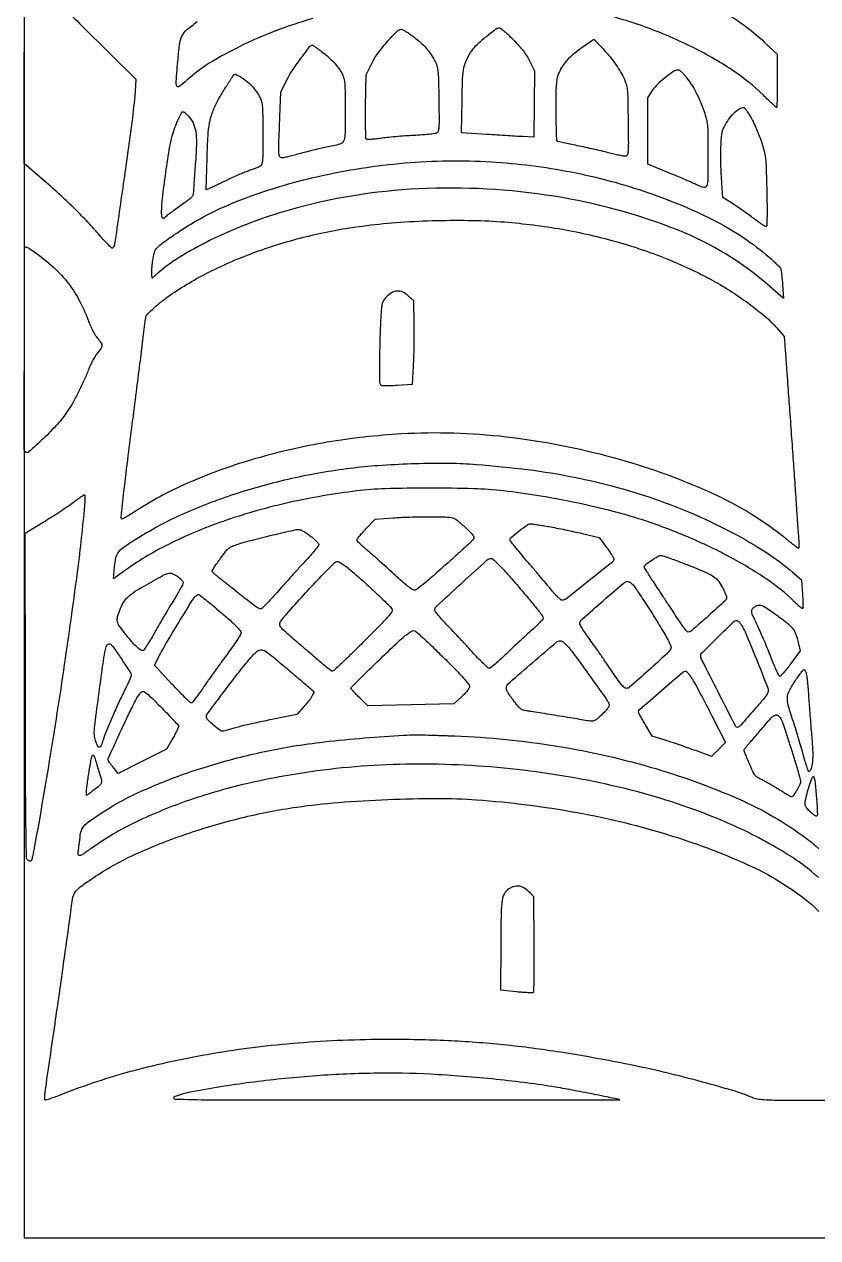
# Model space of a CAD drawing. Header units: millimetres. Extents: x 7 to 202, y 10 to 284.
# Drawn here: x 17.5 to 40.47, y 214 to 249.13 of the extents above; entities that cross this region are included whole.
import ezdxf

# ---------------------------------------------------------------- set-up
doc = ezdxf.new("R2010")
doc.units = ezdxf.units.MM
doc.layers.add('CUT', color=1, linetype='Continuous')
doc.layers.add('ENGRAVE', color=7, linetype='Continuous')

msp = doc.modelspace()

# ---------------------------------------------------------------- linework, layer by layer
at = {"layer": 'CUT'}
msp.add_lwpolyline([(17.5, 214), (57.5, 214), (57.5, 284), (17.5, 284)], close=True, dxfattribs=at)
at = {"layer": 'ENGRAVE', "extrusion": (0, 0, -1)}
for points in [[(-19.176, 249.074), (-20.732, 247.537), (-20.705, 247.175, 0.014308), (-20.613, 246.296, 0.002418), (-20.382, 244.624, 0.000386), (-20.114, 242.763, 0.161791), (-20.057, 242.649, 0.39932), (-20.032, 242.648, 0.008559), (-19.934, 242.74, 0.014827), (-19.818, 242.859, 0.008846), (-19.686, 243.007, -0.010753), (-19.341, 243.394, -0.010324), (-18.975, 243.77, -0.009401), (-18.562, 244.163, -0.00628), (-18.075, 244.597), (-17.5, 245.098), (-17.5, 247.854, 0.00063), (-17.502, 249.391, 0.004769), (-17.511, 250.116, 0.00294), (-17.523, 250.576, 0.404477), (-17.56, 250.611, 0.191907), (-17.6, 250.595, 0.000482), (-18.059, 250.159, 0.0029), (-18.575, 249.663, 0.00179)], [(-28.764, 248.768, 0.019959), (-28.97, 248.6, 0.031258), (-29.131, 248.438, 0.032938), (-29.265, 248.263, 0.025763), (-29.388, 248.059, 0.050193), (-29.445, 247.918, 0.046412), (-29.475, 247.765, 0.019642), (-29.49, 247.521, 0.002002), (-29.501, 246.942, 0.001651), (-29.507, 246.376, 0.018138), (-29.501, 246.149, 0.047433), (-29.481, 246.029, 0.213551), (-29.438, 245.975, 0.08821), (-29.384, 245.959, 0.005174), (-29.212, 245.939, 0.007696), (-29.006, 245.921, 0.005584), (-28.776, 245.907, -0.005353), (-28.524, 245.892, -0.004212), (-28.252, 245.871, -0.004259), (-27.999, 245.846, -0.010483), (-27.814, 245.823, 0.008989), (-27.667, 245.804, 0.01329), (-27.538, 245.793, 0.008448), (-27.43, 245.789, 0.193168), (-27.402, 245.8, 0.203213), (-27.388, 245.83, 0.001741), (-27.382, 246.091, 0.005725), (-27.378, 246.395, 0.003616), (-27.381, 246.749), (-27.395, 247.666), (-27.557, 247.992, 0.045159), (-27.729, 248.273, 0.019854), (-28.003, 248.613, 0.012965), (-28.29, 248.924, 0.204329), (-28.421, 248.979, 0.126637), (-28.458, 248.969, 0.010302), (-28.547, 248.917, 0.013331), (-28.652, 248.848, 0.009852)], [(-31.66, 248.676, 0.012507), (-31.82, 248.504, 0.018842), (-31.95, 248.347, 0.021374), (-32.054, 248.197, 0.027711), (-32.135, 248.052), (-32.271, 247.773), (-32.26, 246.818), (-32.249, 245.862), (-31.935, 245.874, 0.004447), (-31.767, 245.881, 0.001168), (-31.498, 245.897, 0.001186), (-31.192, 245.916, 0.001216), (-30.889, 245.936), (-30.157, 245.987), (-30.172, 246.908, 0.005673), (-30.19, 247.558, 0.039285), (-30.227, 247.874, 0.06689), (-30.307, 248.106, 0.034869), (-30.462, 248.369, 0.055198), (-30.606, 248.536, 0.014777), (-30.869, 248.766, 0.009617), (-31.146, 248.984, 0.163947), (-31.254, 249.021, 0.168964), (-31.294, 249.007, 0.008869), (-31.401, 248.92, 0.013179), (-31.525, 248.808, 0.009137)], [(-34.2, 248.471, 0.012333), (-34.42, 248.224, 0.018631), (-34.598, 247.998, 0.021122), (-34.74, 247.784, 0.027066), (-34.852, 247.576, 0.033918), (-34.921, 247.397, 0.049193), (-34.955, 247.231, 0.020853), (-34.97, 246.981, 0.001743), (-34.981, 246.332, 0.001684), (-34.987, 245.754, 0.015003), (-34.982, 245.499, 0.030169), (-34.966, 245.359, 0.263526), (-34.927, 245.312, 0.125137), (-34.882, 245.307, 0.009671), (-34.76, 245.326, 0.012757), (-34.614, 245.355, 0.009383), (-34.454, 245.394, -0.005657), (-34.26, 245.443, -0.002647), (-34.008, 245.502, -0.002623), (-33.743, 245.561, -0.003675), (-33.506, 245.611, 0.002264), (-33.296, 245.655, 0.003426), (-33.113, 245.695, 0.001331), (-32.957, 245.731, 0.081457), (-32.931, 245.742, 0.248942), (-32.917, 245.765, 0.00148), (-32.907, 246.017, 0.005615), (-32.9, 246.308, 0.003488), (-32.898, 246.649, 0.002432), (-32.901, 247.169, 0.017139), (-32.913, 247.422, 0.035647), (-32.937, 247.584, 0.051055), (-32.984, 247.721, 0.040457), (-33.097, 247.925, 0.038148), (-33.243, 248.112, 0.034191), (-33.431, 248.292, 0.022274), (-33.671, 248.474), (-33.991, 248.695)], [(-26.104, 248.338, 0.020674), (-26.303, 248.178, 0.027748), (-26.468, 248.017, 0.030433), (-26.602, 247.852, 0.037084), (-26.705, 247.683, 0.06024), (-26.751, 247.556, 0.038154), (-26.775, 247.401, 0.017389), (-26.786, 247.151, 0.002245), (-26.789, 246.616, 0.003476), (-26.784, 245.906, 0.116353), (-26.743, 245.743, 0.212505), (-26.632, 245.654, 0.01585), (-26.246, 245.566, -0.007507), (-26.079, 245.531, -0.003713), (-25.869, 245.482, -0.003684), (-25.652, 245.427, -0.00538), (-25.461, 245.376, 0.00464), (-25.29, 245.33, 0.006024), (-25.132, 245.291, 0.004605), (-25, 245.261, 0.053217), (-24.947, 245.255, 0.3161), (-24.892, 245.294, 0.076774), (-24.869, 245.411, 0.019394), (-24.869, 245.666, 0.001118), (-24.9, 246.448), (-24.93, 247.159), (-25.103, 247.515, 0.03461), (-25.249, 247.771, 0.011517), (-25.498, 248.124, 0.004764), (-25.766, 248.481, 0.233034), (-25.844, 248.519, 0.151697), (-25.854, 248.516, 0.001249), (-25.927, 248.466, 0.004315), (-26.009, 248.407, 0.002747)], [(-23.821, 247.564, 0.033783), (-23.972, 247.453, 0.034046), (-24.107, 247.322, 0.033746), (-24.224, 247.174, 0.031943), (-24.322, 247.009, 0.062466), (-24.367, 246.885, 0.036381), (-24.391, 246.728, 0.016899), (-24.401, 246.476, 0.002288), (-24.404, 245.946, 0.001393), (-24.402, 245.351, 0.023533), (-24.392, 245.154, 0.08628), (-24.365, 245.058, 0.185409), (-24.31, 245.005, 0.004778), (-24.256, 244.983, 0.000902), (-24.157, 244.945, 0.000964), (-24.042, 244.9, 0.000884), (-23.923, 244.855, -0.008815), (-23.786, 244.8, -0.0045), (-23.617, 244.727, -0.00447), (-23.444, 244.649, -0.006691), (-23.295, 244.577, 0.002319), (-23.159, 244.51, 0.002643), (-23.029, 244.448, 0.002394), (-22.918, 244.396, 0.014861), (-22.86, 244.371), (-22.76, 244.332), (-22.79, 245.258, 0.00604), (-22.819, 245.905, 0.029441), (-22.862, 246.269, 0.044819), (-22.938, 246.55, 0.028412), (-23.073, 246.861, 0.017924), (-23.202, 247.095, 0.009385), (-23.378, 247.377, 0.002937), (-23.563, 247.659, 0.250667), (-23.607, 247.682, 0.121413), (-23.625, 247.678, 0.005424), (-23.681, 247.647, 0.008856), (-23.748, 247.609, 0.006193)], [(-36.666, 247.59, 0.025284), (-36.811, 247.386, 0.021779), (-36.942, 247.159, 0.019823), (-37.064, 246.9, 0.01416), (-37.181, 246.602, 0.024578), (-37.245, 246.393, 0.03966), (-37.276, 246.209, 0.019808), (-37.288, 245.951, 0.002173), (-37.291, 245.356, 0.002916), (-37.287, 244.641, 0.078227), (-37.255, 244.454, 0.372014), (-37.171, 244.404, 0.07487), (-36.992, 244.465, -0.014162), (-36.885, 244.516, -0.002427), (-36.679, 244.607, -0.002643), (-36.436, 244.711, -0.002357), (-36.182, 244.817), (-35.554, 245.075), (-35.554, 246.037), (-35.554, 246.999), (-35.71, 247.234, 0.051149), (-35.859, 247.414, 0.026713), (-36.076, 247.608, 0.023113), (-36.298, 247.768, 0.146229), (-36.43, 247.808, 0.167099), (-36.464, 247.796, 0.020585), (-36.526, 247.744, 0.022503), (-36.595, 247.673, 0.016827)], [(-22.244, 246.474, 0.080552), (-22.384, 246.27, 0.071063), (-22.461, 246.024, 0.046092), (-22.483, 245.681, 0.013384), (-22.456, 245.151, -0.001314), (-22.434, 244.867, -0.001632), (-22.415, 244.603, -0.001328), (-22.401, 244.381, -0.012346), (-22.397, 244.286, 0.073059), (-22.382, 244.188, 0.111012), (-22.339, 244.114, 0.048842), (-22.244, 244.03, 0.005045), (-22, 243.856, -0.003721), (-21.847, 243.747, -0.005424), (-21.713, 243.649, -0.002819), (-21.602, 243.564, -0.090374), (-21.579, 243.539, 0.130469), (-21.54, 243.502, 0.362549), (-21.506, 243.509, 0.137492), (-21.482, 243.566, 0.032834), (-21.475, 243.669, 0.029708), (-21.499, 244.08, 0.005457), (-21.598, 244.834, 0.005071), (-21.712, 245.586, 0.036083), (-21.797, 245.944, 0.01187), (-21.883, 246.197, 0.019447), (-21.97, 246.406, 0.014851), (-22.049, 246.566, 0.277019), (-22.096, 246.594, 0.156341), (-22.114, 246.588, 0.015179), (-22.153, 246.559, 0.018097), (-22.197, 246.52, 0.013345)], [(-38.541, 246.416, 0.016266), (-38.614, 246.271, 0.008351), (-38.698, 246.086, 0.00829), (-38.777, 245.892, 0.012373), (-38.84, 245.72, 0.017183), (-38.918, 245.456, 0.036142), (-38.957, 245.246, 0.019501), (-38.977, 244.965, 0.002112), (-38.995, 244.315, 0.00313), (-39.002, 243.899, 0.006409), (-39.002, 243.573, 0.002184), (-38.997, 243.306, 0.253729), (-38.98, 243.277, 0.266835), (-38.953, 243.276, 0.012883), (-38.873, 243.322, 0.018133), (-38.777, 243.384, 0.011776), (-38.671, 243.463, -0.00744), (-38.544, 243.559, -0.003814), (-38.381, 243.676, -0.003789), (-38.212, 243.794, -0.005695), (-38.062, 243.894), (-37.722, 244.115), (-37.695, 244.503, 0.00999), (-37.665, 245.081, 0.017114), (-37.667, 245.564, 0.018579), (-37.695, 245.941, 0.090217), (-37.757, 246.145, 0.034346), (-37.891, 246.369, 0.043424), (-38.046, 246.554, 0.049645), (-38.199, 246.68, 0.148507), (-38.328, 246.72, 0.233905), (-38.353, 246.708, 0.01055), (-38.409, 246.63, 0.015813), (-38.473, 246.532, 0.010468)], [(-31.015, 245.143, 0.033581), (-33.332, 244.85, 0.034258), (-35.573, 244.25, 0.036488), (-37.547, 243.409, 0.059352), (-39.055, 242.389, 0.00682), (-39.18, 242.279, 0.009332), (-39.289, 242.175, 0.00657), (-39.376, 242.087, 0.100483), (-39.4, 242.05, 0.059587), (-39.41, 242.008, 0.004217), (-39.425, 241.888, 0.005906), (-39.439, 241.745, 0.004418), (-39.452, 241.586), (-39.48, 241.183), (-39.086, 241.531, -0.087589), (-36.409, 243.172, -0.054309), (-32.842, 244.146, -0.051582), (-28.919, 244.362, -0.05706), (-25.172, 243.749, -0.021056), (-24.063, 243.383, -0.02188), (-23.002, 242.93, -0.023335), (-22.076, 242.43, -0.042117), (-21.376, 241.926), (-21.203, 241.776), (-21.19, 241.881, 0.040408), (-21.187, 241.941, 0.008218), (-21.193, 242.045, 0.008613), (-21.204, 242.167, 0.00798), (-21.219, 242.292, 0.03821), (-21.268, 242.517, 0.108064), (-21.346, 242.658, 0.058715), (-21.5, 242.796, 0.005773), (-21.913, 243.081, 0.056009), (-23.737, 244.031, 0.03639), (-26.012, 244.723, 0.03462), (-28.512, 245.11, 0.035761)], [(-31.299, 243.41, 0.024063), (-32.967, 243.209, 0.025592), (-34.574, 242.851, 0.026558), (-36.076, 242.347, 0.031408), (-37.431, 241.71, 0.017686), (-37.995, 241.374, 0.017615), (-38.534, 240.999, 0.018618), (-38.997, 240.624, 0.03811), (-39.325, 240.29), (-39.497, 240.087), (-39.566, 239.188, 0.000894), (-39.6, 238.722, 0.000279), (-39.651, 238.024, 0.000279), (-39.706, 237.244, 0.000308), (-39.759, 236.49, -0.00006), (-39.809, 235.774, -0.000075), (-39.855, 235.111, -0.00006), (-39.894, 234.556, -0.000604), (-39.911, 234.324, 0.006433), (-39.919, 234.184, 0.010776), (-39.922, 234.066, 0.004604), (-39.922, 233.967, 0.409911), (-39.912, 233.958, 0.160515), (-39.895, 233.964, 0.001819), (-39.796, 234.037, 0.005373), (-39.683, 234.125, 0.003451), (-39.553, 234.228, -0.064032), (-37.385, 235.561, -0.039316), (-34.558, 236.576, -0.037796), (-31.448, 237.177, -0.042983), (-28.415, 237.266, -0.027419), (-26.269, 237.025, -0.028784), (-24.197, 236.553, -0.030428), (-22.318, 235.884, -0.043114), (-20.752, 235.05, 0.006403), (-20.593, 234.95, 0.010414), (-20.455, 234.869, 0.004366), (-20.338, 234.805, 0.330319), (-20.318, 234.808, 0.228488), (-20.3, 234.858, 0.000612), (-20.385, 235.598, 0.002336), (-20.511, 236.642, 0.000479), (-20.744, 238.483, -0.000214), (-20.848, 239.298, -0.000347), (-20.935, 239.991, -0.000038), (-21.013, 240.61, -0.03112), (-21.015, 240.641, 0.202113), (-21.048, 240.72, 0.010084), (-21.26, 240.919, 0.016382), (-21.51, 241.129, 0.017496), (-21.767, 241.318, 0.035656), (-22.94, 241.998, 0.028091), (-24.293, 242.568, 0.026964), (-25.764, 243.005, 0.026059), (-27.291, 243.286, 0.013892), (-28.257, 243.386, 0.010979), (-29.307, 243.441, 0.011033), (-30.351, 243.45, 0.014642)], [(-17.689, 242.609, 0.027064), (-18.286, 242.145, 0.04391), (-18.732, 241.683, 0.046693), (-19.072, 241.173, 0.036043), (-19.346, 240.562, -0.017344), (-19.405, 240.416, -0.01442), (-19.478, 240.265, -0.014665), (-19.552, 240.13, -0.037728), (-19.616, 240.039, 0.016806), (-19.725, 239.897, 0.157828), (-19.748, 239.825, 0.152182), (-19.725, 239.751, 0.015302), (-19.613, 239.602, -0.030114), (-19.549, 239.511, -0.014171), (-19.477, 239.386, -0.013985), (-19.409, 239.251, -0.019126), (-19.356, 239.126, 0.014971), (-19.227, 238.815, 0.011395), (-19.068, 238.482, 0.01158), (-18.9, 238.167, 0.019459), (-18.742, 237.912, 0.036222), (-18.46, 237.552, 0.017622), (-18.053, 237.134, 0.008533), (-17.633, 236.746, 0.397821), (-17.526, 236.749, 0.199078), (-17.498, 236.817, 0.000067), (-17.501, 239.718, 0.000056), (-17.504, 242.625, 0.259632), (-17.532, 242.676, 0.212901), (-17.551, 242.678, 0.029572), (-17.591, 242.664, 0.029589), (-17.639, 242.641, 0.021074)], [(-27.977, 241.227, -0.040434), (-27.901, 241.129, -0.081477), (-27.861, 241.041, -0.044248), (-27.84, 240.913, -0.005359), (-27.82, 240.628, -0.006847), (-27.794, 240.004, -0.00647), (-27.783, 239.366, -0.001812), (-27.783, 238.764, -0.198276), (-27.814, 238.69, -0.177558), (-27.851, 238.673, -0.0138), (-27.961, 238.668, -0.015598), (-28.107, 238.668, -0.007455), (-28.295, 238.678), (-28.734, 238.707), (-28.767, 239.23, -0.007568), (-28.778, 239.479, -0.003578), (-28.786, 239.8, -0.003545), (-28.79, 240.137, -0.005002), (-28.788, 240.436), (-28.776, 241.12), (-28.615, 241.268, -0.079629), (-28.454, 241.373, -0.122352), (-28.292, 241.403, -0.119099), (-28.131, 241.353, -0.072995)], [(-30.387, 236.399, 0.012455), (-31.903, 236.257, 0.017247), (-33.252, 236.049, 0.018365), (-34.514, 235.762, 0.017817), (-35.764, 235.38, 0.01922), (-36.916, 234.932, 0.020008), (-38.016, 234.403, 0.021276), (-38.985, 233.833, 0.035372), (-39.743, 233.263), (-39.999, 233.041), (-40.028, 232.638, 0.005295), (-40.038, 232.482, 0.008198), (-40.043, 232.347, 0.003469), (-40.044, 232.232, 0.200322), (-40.037, 232.213, 0.374198), (-40.02, 232.212, 0.008773), (-39.956, 232.262, 0.015068), (-39.88, 232.328, 0.009104), (-39.793, 232.411, -0.047232), (-38.994, 233.062, -0.025135), (-37.898, 233.719, -0.023491), (-36.626, 234.321, -0.022393), (-35.282, 234.813, -0.014937), (-34.409, 235.06, -0.010749), (-33.42, 235.286, -0.010442), (-32.385, 235.477, -0.011299), (-31.37, 235.618, -0.022109), (-30.513, 235.68, -0.006938), (-29.226, 235.698, -0.006839), (-27.945, 235.68, -0.024046), (-27.123, 235.618, -0.023694), (-25.166, 235.28, -0.027947), (-23.356, 234.771, -0.030233), (-21.757, 234.113, -0.042678), (-20.433, 233.326), (-20.083, 233.075), (-20.111, 233.423, 0.039199), (-20.154, 233.69, 0.112502), (-20.238, 233.858, 0.072428), (-20.407, 234.012, 0.010067), (-20.806, 234.27, 0.034311), (-22.095, 234.953, 0.025367), (-23.603, 235.533, 0.024225), (-25.243, 235.983, 0.023561), (-26.935, 236.278, 0.013986), (-27.747, 236.358, 0.00862), (-28.706, 236.408, 0.008644), (-29.645, 236.425, 0.017244)], [(-19.24, 235.182, 0.010607), (-19.04, 233.339, 0.003985), (-18.683, 230.767, 0.003942), (-18.25, 227.969, 0.004753), (-17.798, 225.347, 0.004278), (-17.738, 225.033, 0.05889), (-17.702, 224.923, 0.316684), (-17.659, 224.899, 0.175924), (-17.603, 224.925, 0.193192), (-17.563, 225.017, 0.00172), (-17.549, 225.786, 0.00293), (-17.538, 227.005, 0.000353), (-17.53, 229.691), (-17.521, 234.394), (-18.044, 234.711, -0.005288), (-18.268, 234.85, -0.004133), (-18.508, 235.005, -0.00418), (-18.729, 235.153, -0.010178), (-18.889, 235.267, 0.004015), (-19.015, 235.359, 0.006141), (-19.125, 235.436, 0.002475), (-19.22, 235.5, 0.148272), (-19.24, 235.506, 0.404851), (-19.251, 235.496, 0.007606), (-19.252, 235.411, 0.013937), (-19.249, 235.306, 0.008304)], [(-29.87, 234.849, 0.139761), (-29.999, 234.794, 0.016076), (-30.24, 234.585, 0.013953), (-30.47, 234.361, 0.194951), (-30.513, 234.256, 0.166325), (-30.504, 234.231, 0.014298), (-30.461, 234.179, 0.01764), (-30.404, 234.118, 0.012753), (-30.336, 234.054, -0.000392), (-30.254, 233.98, -0.000199), (-30.15, 233.886, -0.000197), (-30.043, 233.789, -0.000295), (-29.949, 233.704, 0.002495), (-29.438, 233.244, 0.009127), (-29.107, 232.961, 0.008155), (-28.873, 232.774, 0.166001), (-28.789, 232.745, 0.156623), (-28.733, 232.763, 0.010508), (-28.598, 232.864, 0.013414), (-28.432, 233.001, 0.007542), (-28.237, 233.176, -0.002379), (-28.036, 233.36, -0.00187), (-27.816, 233.558, -0.00189), (-27.611, 233.741, -0.004655), (-27.458, 233.873, 0.006569), (-27.337, 233.979, 0.009473), (-27.233, 234.076, 0.005733), (-27.149, 234.159, 0.134257), (-27.132, 234.188, 0.220455), (-27.138, 234.219, 0.010008), (-27.203, 234.305, 0.015148), (-27.287, 234.407, 0.010111), (-27.39, 234.519), (-27.66, 234.801), (-28.176, 234.839, 0.01065), (-28.601, 234.86, 0.005989), (-29.117, 234.87, 0.005256), (-29.603, 234.867, 0.027522)], [(-32.698, 234.583, 0.004979), (-32.906, 234.544, 0.002663), (-33.162, 234.493, 0.002651), (-33.423, 234.438, 0.004139), (-33.647, 234.387), (-34.147, 234.27), (-34.359, 233.979, 0.006821), (-34.44, 233.864, 0.009808), (-34.509, 233.76, 0.006047), (-34.563, 233.672, 0.135635), (-34.571, 233.643, 0.22725), (-34.534, 233.565, 0.001185), (-33.855, 233.022, 0.001462), (-33.18, 232.488, 0.170125), (-33.075, 232.452, 0.170558), (-33.035, 232.467, 0.016794), (-32.956, 232.536, 0.019691), (-32.866, 232.627, 0.014362), (-32.772, 232.735, -0.003399), (-32.651, 232.881, -0.001019), (-32.465, 233.102, -0.001022), (-32.256, 233.349, -0.001108), (-32.051, 233.589, 0.003254), (-31.862, 233.811, 0.005107), (-31.703, 234.005, 0.001589), (-31.568, 234.174, 0.169196), (-31.559, 234.201, 0.22418), (-31.593, 234.274, 0.008901), (-31.829, 234.461, 0.010365), (-32.07, 234.638, 0.167265), (-32.165, 234.665, 0.023559), (-32.219, 234.66, 0.002003), (-32.356, 234.639, 0.00265), (-32.52, 234.613, 0.002049)], [(-25.785, 234.311, 0.010849), (-25.874, 234.237, 0.014629), (-25.95, 234.165, 0.01163), (-26.011, 234.103, 0.133446), (-26.026, 234.073, 0.221328), (-26.019, 234.038, 0.005497), (-25.914, 233.906, 0.010836), (-25.785, 233.752, 0.007045), (-25.629, 233.58, -0.002513), (-25.442, 233.378, -0.00143), (-25.219, 233.132, -0.001428), (-24.995, 232.882, -0.002361), (-24.808, 232.671, 0.006293), (-24.646, 232.491, 0.009594), (-24.501, 232.339, 0.004715), (-24.375, 232.215, 0.194679), (-24.341, 232.201, 0.146429), (-24.277, 232.22, 0.0099), (-24.118, 232.329, 0.012213), (-23.918, 232.48, 0.006095), (-23.672, 232.68, -0.004006), (-23.573, 232.761, -0.002023), (-23.447, 232.861, -0.002008), (-23.316, 232.964, -0.002987), (-23.201, 233.053, 0.010102), (-23.101, 233.132, 0.014836), (-23.016, 233.206, 0.010096), (-22.95, 233.271, 0.197601), (-22.939, 233.296, 0.139392), (-22.948, 233.326, 0.005018), (-23.01, 233.424, 0.008883), (-23.088, 233.54, 0.006073), (-23.18, 233.668, 0.009063), (-23.333, 233.87, 0.056228), (-23.425, 233.962, 0.073204), (-23.524, 234.02, 0.021204), (-23.692, 234.08, 0.011777), (-24.104, 234.196, 0.004237), (-24.694, 234.342, 0.001932), (-25.298, 234.484, 0.063485), (-25.447, 234.499, 0.096022), (-25.504, 234.487, 0.024533), (-25.589, 234.444, 0.023415), (-25.686, 234.384, 0.019)], [(-31.595, 233.09, 0.002668), (-32.018, 232.601, 0.008027), (-32.298, 232.261, 0.005698), (-32.495, 232.01, 0.164468), (-32.521, 231.933, 0.183669), (-32.509, 231.901, 0.007772), (-32.426, 231.811, 0.012488), (-32.321, 231.706, 0.008471), (-32.197, 231.591, -0.003374), (-32.043, 231.451, -0.001538), (-31.843, 231.266, -0.001523), (-31.634, 231.071, -0.002094), (-31.447, 230.893, 0.006674), (-31.279, 230.737, 0.009947), (-31.128, 230.605, 0.005432), (-30.998, 230.499, 0.170422), (-30.959, 230.485, 0.18614), (-30.922, 230.5, 0.006081), (-30.802, 230.611, 0.010899), (-30.662, 230.75, 0.007277), (-30.509, 230.914, -0.002194), (-30.333, 231.106, -0.001376), (-30.125, 231.329, -0.001381), (-29.92, 231.548, -0.002523), (-29.751, 231.724, 0.007914), (-29.61, 231.875, 0.011565), (-29.491, 232.013, 0.007152), (-29.397, 232.131, 0.166773), (-29.383, 232.171, 0.20915), (-29.428, 232.273, 0.001387), (-30.165, 232.951, 0.001512), (-30.902, 233.621, 0.185714), (-31.018, 233.665, 0.191155), (-31.067, 233.646, 0.007016), (-31.212, 233.505, 0.01125), (-31.388, 233.322, 0.006156)], [(-36.579, 233.525, 0.00413), (-37.176, 233.286, 0.038533), (-37.424, 233.161, 0.081624), (-37.571, 233.036, 0.052136), (-37.698, 232.849, 0.010061), (-37.749, 232.748, 0.012464), (-37.793, 232.652, 0.010841), (-37.826, 232.57, 0.08573), (-37.834, 232.53, 0.215637), (-37.797, 232.445, 0.002271), (-37.307, 232.003, 0.002567), (-36.817, 231.57, 0.18079), (-36.716, 231.532, 0.233104), (-36.686, 231.546, 0.004529), (-36.579, 231.688, 0.009896), (-36.455, 231.86, 0.00635), (-36.319, 232.065, -0.000782), (-36.168, 232.298, -0.000566), (-35.998, 232.557, -0.000572), (-35.836, 232.803, -0.001246), (-35.711, 232.991, 0.003786), (-35.611, 233.144, 0.005768), (-35.527, 233.278, 0.002346), (-35.456, 233.394, 0.135935), (-35.45, 233.418, 0.232161), (-35.48, 233.479, 0.013178), (-35.655, 233.607, 0.016353), (-35.835, 233.723, 0.139121), (-35.927, 233.748, 0.074651), (-35.984, 233.738, 0.004356), (-36.155, 233.682, 0.006523), (-36.357, 233.61, 0.00475)], [(-21.946, 233.136, 0.023518), (-22.006, 233.089, 0.029507), (-22.057, 233.039, 0.030228), (-22.093, 232.994, 0.156116), (-22.103, 232.964, 0.120442), (-22.093, 232.925, 0.005035), (-22.025, 232.797, 0.008453), (-21.939, 232.647, 0.005881), (-21.838, 232.479, -0.004116), (-21.716, 232.28, -0.002113), (-21.566, 232.027, -0.002099), (-21.414, 231.766, -0.003165), (-21.283, 231.538, 0.00578), (-21.168, 231.338, 0.008591), (-21.063, 231.166, 0.004498), (-20.97, 231.024, 0.151255), (-20.939, 230.999, 0.246378), (-20.874, 231.005, 0.041954), (-20.772, 231.085, 0.027138), (-20.632, 231.231, 0.00728), (-20.424, 231.479, 0.016931), (-20.25, 231.708, 0.109311), (-20.194, 231.841, 0.119056), (-20.202, 231.98, 0.02166), (-20.289, 232.226, 0.053914), (-20.396, 232.428, 0.072097), (-20.536, 232.581, 0.037388), (-20.776, 232.75, 0.005267), (-21.299, 233.054, 0.011534), (-21.559, 233.194, 0.086193), (-21.693, 233.235, 0.139514), (-21.804, 233.218, 0.047534)], [(-26.956, 233.316, 0.008289), (-27.317, 233.002, 0.006059), (-27.707, 232.641, 0.002903), (-28.07, 232.293, 0.085162), (-28.146, 232.19, 0.278191), (-28.14, 232.119, 0.023577), (-28.021, 231.97, 0.014603), (-27.799, 231.73, 0.002115), (-27.33, 231.257, 0.002825), (-26.999, 230.929, 0.004502), (-26.711, 230.653, 0.001145), (-26.459, 230.415, 0.190235), (-26.424, 230.402, 0.153208), (-26.392, 230.412, 0.007258), (-26.299, 230.478, 0.011363), (-26.19, 230.563, 0.00788), (-26.071, 230.663, -0.000848), (-25.926, 230.788, -0.000383), (-25.735, 230.952, -0.000379), (-25.533, 231.125, -0.000517), (-25.352, 231.28, 0.005591), (-24.976, 231.607, 0.132401), (-24.9, 231.724, 0.24055), (-24.918, 231.836, 0.022878), (-25.097, 232.059, 0.005452), (-25.582, 232.602, 0.006786), (-26.046, 233.095, 0.002446), (-26.468, 233.527, 0.170735), (-26.557, 233.571, 0.149118), (-26.61, 233.561, 0.023046), (-26.703, 233.507, 0.021596), (-26.819, 233.426, 0.011494)], [(-35.099, 232.923, 0.049857), (-35.199, 232.802, 0.002783), (-35.468, 232.394, 0.004694), (-35.754, 231.946, 0.005846), (-36.011, 231.524, 0.007308), (-36.124, 231.327, 0.025067), (-36.189, 231.195, 0.036438), (-36.221, 231.103, 0.195102), (-36.214, 231.051, 0.079395), (-36.088, 230.891, 0.003648), (-35.571, 230.422, 0.001938), (-35.024, 229.938, 0.182373), (-34.927, 229.901, 0.197649), (-34.871, 229.924, 0.024895), (-34.781, 230.023, 0.019488), (-34.66, 230.181, 0.005764), (-34.487, 230.433, -0.00284), (-34.33, 230.665, -0.002032), (-34.152, 230.923, -0.002051), (-33.98, 231.167, -0.0044), (-33.845, 231.354, 0.010112), (-33.737, 231.507, 0.015214), (-33.649, 231.646, 0.010158), (-33.584, 231.762, 0.218178), (-33.581, 231.801, 0.12085), (-33.66, 231.914, 0.001907), (-34.254, 232.435, 0.001396), (-34.863, 232.961, 0.178754), (-34.955, 232.996, 0.080533), (-34.987, 232.991, 0.037744), (-35.026, 232.974, 0.036133), (-35.066, 232.951, 0.042103)], [(-23.181, 232.111, 0.004943), (-23.455, 231.872, 0.015017), (-23.635, 231.702, 0.015857), (-23.752, 231.577, 0.184056), (-23.776, 231.515, 0.136058), (-23.76, 231.459, 0.006335), (-23.654, 231.291, 0.010092), (-23.521, 231.093, 0.007041), (-23.363, 230.876, -0.002919), (-23.185, 230.634, -0.002114), (-22.988, 230.363, -0.002135), (-22.804, 230.104, -0.004659), (-22.666, 229.903, 0.007166), (-22.553, 229.741, 0.011028), (-22.45, 229.605, 0.005644), (-22.361, 229.494, 0.2238), (-22.333, 229.481, 0.193228), (-22.302, 229.493, 0.002451), (-22.15, 229.641, 0.006732), (-21.974, 229.817, 0.00431), (-21.775, 230.026), (-21.265, 230.57), (-21.371, 230.781, 0.016233), (-21.509, 231.032, 0.001456), (-21.877, 231.65, 0.001446), (-22.249, 232.266, 0.016432), (-22.404, 232.504, 0.027015), (-22.439, 232.548, 0.032577), (-22.476, 232.585, 0.034409), (-22.51, 232.612, 0.146953), (-22.535, 232.619, 0.166057), (-22.569, 232.608, 0.002209), (-22.745, 232.47, 0.006032), (-22.949, 232.306, 0.003892)], [(-39.215, 232.071, 0.010343), (-39.556, 231.817, 0.051243), (-39.728, 231.652, 0.077738), (-39.828, 231.49, 0.044076), (-39.898, 231.269), (-39.961, 230.985), (-39.692, 230.62, 0.008039), (-39.585, 230.48, 0.012157), (-39.487, 230.362, 0.006947), (-39.403, 230.268, 0.209776), (-39.374, 230.255, 0.28125), (-39.349, 230.271, 0.006989), (-39.287, 230.397, 0.013038), (-39.217, 230.552, 0.008258), (-39.144, 230.736, -0.006042), (-39.059, 230.953, -0.003694), (-38.955, 231.206, -0.003702), (-38.847, 231.455, -0.006567), (-38.754, 231.659, 0.003947), (-38.599, 231.994, 0.059175), (-38.56, 232.116, 0.186259), (-38.574, 232.192, 0.103361), (-38.639, 232.261, 0.088664), (-38.742, 232.309, 0.144967), (-38.837, 232.306, 0.067036), (-38.964, 232.245, 0.008361)], [(-38.201, 231.814, 0.067992), (-38.367, 231.537, 0.005448), (-38.693, 230.75, 0.002529), (-39.026, 229.91, 0.204186), (-39.021, 229.772, 0.067643), (-38.931, 229.63, 0.003643), (-38.581, 229.224, 0.001519), (-38.205, 228.797, 0.214789), (-38.145, 228.77, 0.281524), (-38.097, 228.799, 0.000396), (-37.596, 229.78, 0.000767), (-37.11, 230.738, 0.117652), (-37.082, 230.856, 0.199767), (-37.111, 230.926, 0.001462), (-37.574, 231.383, 0.001488), (-38.038, 231.837, 0.194994), (-38.111, 231.866, 0.086663), (-38.132, 231.862, 0.044776), (-38.157, 231.851, 0.042721), (-38.181, 231.834, 0.049993)], [(-29.621, 230.811, 0.003614), (-29.969, 230.46, 0.010523), (-30.202, 230.211, 0.008661), (-30.362, 230.026, 0.176), (-30.387, 229.958, 0.128924), (-30.374, 229.907, 0.034061), (-30.327, 229.836, 0.028868), (-30.256, 229.752, 0.016461), (-30.161, 229.659), (-29.935, 229.453), (-28.689, 229.423), (-27.444, 229.393), (-27.2, 229.635, 0.005025), (-27.107, 229.729, 0.007733), (-27.028, 229.813, 0.003284), (-26.962, 229.885, 0.183642), (-26.956, 229.902, 0.200495), (-26.971, 229.939, 0.000405), (-27.428, 230.389, 0.00312), (-27.884, 230.832, 0.004073), (-28.307, 231.232, 0.009572), (-28.464, 231.373, 0.017445), (-28.599, 231.481, 0.016779), (-28.708, 231.557, 0.144429), (-28.764, 231.573, 0.175535), (-28.832, 231.549, 0.008007), (-29.021, 231.386, 0.010232), (-29.272, 231.153, 0.003684)], [(-20.018, 231.165, 0.027059), (-20.145, 231, 0.005099), (-20.356, 230.684, 0.001735), (-20.579, 230.342, 0.144094), (-20.596, 230.282, 0.099761), (-20.59, 230.249, 0.004264), (-20.543, 230.14, 0.007159), (-20.484, 230.011, 0.005023), (-20.414, 229.867, -0.008029), (-20.235, 229.494, -0.005621), (-20.045, 229.069, -0.005445), (-19.877, 228.67, -0.018122), (-19.779, 228.404, 0.012591), (-19.719, 228.232, 0.251729), (-19.678, 228.197, 0.346186), (-19.636, 228.217, 0.019116), (-19.573, 228.358, 0.06166), (-19.533, 228.513, 0.050842), (-19.527, 228.684, 0.015569), (-19.557, 228.977, 0.000847), (-19.68, 229.9, 0.00187), (-19.805, 230.799, 0.029822), (-19.867, 231.101, 0.216695), (-19.934, 231.183, 0.342171)], [(-33.263, 231.082, 0.015264), (-33.508, 230.766, 0.0029), (-33.934, 230.175, 0.000875), (-34.388, 229.534, 0.08933), (-34.434, 229.435, 0.192309), (-34.43, 229.395, 0.031059), (-34.387, 229.327, 0.028026), (-34.32, 229.245, 0.015359), (-34.229, 229.151, 0.010936), (-34.103, 229.034, 0.053276), (-34.024, 228.977, 0.091539), (-33.957, 228.954, 0.076478), (-33.881, 228.954, 0.001805), (-33.798, 228.967, 0.000131), (-33.571, 229.005, 0.000183), (-33.3, 229.049, 0.000139), (-33.002, 229.099, -0.000732), (-32.7, 229.148, -0.00087), (-32.414, 229.194, -0.000753), (-32.173, 229.233, -0.005619), (-32.059, 229.249, 0.040476), (-31.943, 229.274, 0.091926), (-31.864, 229.315, 0.057894), (-31.784, 229.393, 0.008959), (-31.649, 229.568, 0.011443), (-31.553, 229.702, 0.027146), (-31.49, 229.806, 0.034039), (-31.455, 229.886, 0.177638), (-31.455, 229.933, 0.125814), (-31.552, 230.075, 0.002488), (-32.22, 230.653, 0.001909), (-32.904, 231.236, 0.177164), (-33.025, 231.28, 0.149919), (-33.064, 231.269, 0.025225), (-33.126, 231.222, 0.025655), (-33.195, 231.158, 0.020296)], [(-24.705, 230.812, 0.002155), (-24.836, 230.703, 0.000798), (-25.02, 230.548, 0.000791), (-25.22, 230.378, 0.000954), (-25.408, 230.218, -0.000287), (-25.577, 230.073, -0.000456), (-25.723, 229.949, -0.000089), (-25.851, 229.84, -0.022636), (-25.863, 229.831, 0.344956), (-25.877, 229.783, 0.037758), (-25.824, 229.674, 0.033492), (-25.733, 229.537, 0.019839), (-25.606, 229.386), (-25.387, 229.144), (-24.668, 229, -0.003718), (-24.233, 228.909, -0.005621), (-23.855, 228.823, -0.00648), (-23.534, 228.741, -0.011418), (-23.271, 228.664, 0.236064), (-23.181, 228.679, 0.019756), (-22.99, 228.827, 0.020827), (-22.811, 228.991, 0.199729), (-22.772, 229.084, 0.160953), (-22.796, 229.158, 0.000918), (-23.239, 229.752, 0.004381), (-23.665, 230.312, 0.00993), (-24, 230.726, 0.021969), (-24.209, 230.953, 0.167149), (-24.337, 231.016, 0.178718), (-24.473, 230.984, 0.025854)], [(-40.154, 230.245, 0.008822), (-40.166, 230.133, 0.001769), (-40.184, 229.932, 0.001869), (-40.203, 229.699, 0.001744), (-40.22, 229.46, -0.001309), (-40.239, 229.2, -0.000861), (-40.263, 228.9, -0.000866), (-40.286, 228.608, -0.00167), (-40.306, 228.374, 0.016117), (-40.325, 228.042, 0.03063), (-40.316, 227.775, 0.035766), (-40.282, 227.579, 0.196603), (-40.22, 227.494, 0.477637), (-40.204, 227.499, 0.003556), (-40.153, 227.646, 0.009256), (-40.097, 227.824, 0.00542), (-40.035, 228.039, -0.003574), (-39.965, 228.286, -0.002514), (-39.883, 228.562, -0.002537), (-39.802, 228.827, -0.00532), (-39.735, 229.031, 0.013783), (-39.615, 229.424, 0.083727), (-39.593, 229.635, 0.102508), (-39.644, 229.822, 0.025569), (-39.804, 230.098, 0.009552), (-39.893, 230.231, 0.014357), (-39.977, 230.342, 0.009137), (-40.05, 230.43, 0.21925), (-40.078, 230.444, 0.265311), (-40.099, 230.431, 0.042543), (-40.121, 230.386, 0.036717), (-40.14, 230.322, 0.022342)], [(-36.856, 230.14, 0.00918), (-36.94, 229.992, 0.001909), (-37.081, 229.729, 0.002004), (-37.243, 229.423, 0.001891), (-37.406, 229.109), (-37.801, 228.34), (-37.597, 228.135), (-37.392, 227.931), (-36.938, 228.099, -0.003905), (-36.734, 228.173, -0.002545), (-36.499, 228.255, -0.002559), (-36.268, 228.333, -0.004881), (-36.082, 228.392), (-35.68, 228.516), (-35.481, 228.848, 0.004917), (-35.405, 228.979, 0.007202), (-35.341, 229.095, 0.003836), (-35.289, 229.194, 0.119403), (-35.282, 229.22, 0.216495), (-35.313, 229.288, 0.00093), (-35.939, 229.833, 0.001068), (-36.562, 230.371, 0.179384), (-36.645, 230.402, 0.20808), (-36.675, 230.389, 0.017865), (-36.73, 230.325, 0.021224), (-36.792, 230.24, 0.014804)], [(-21.486, 229.331, 0.001996), (-21.667, 229.143, 0.003097), (-21.822, 228.979, 0.000946), (-21.954, 228.835, 0.097969), (-21.968, 228.813, 0.196415), (-21.968, 228.789, 0.005574), (-21.924, 228.695, 0.010551), (-21.869, 228.585, 0.006967), (-21.801, 228.46), (-21.621, 228.141), (-20.919, 227.792), (-20.216, 227.442), (-20.071, 227.619, 0.008879), (-20.016, 227.689, 0.012465), (-19.969, 227.753, 0.008779), (-19.933, 227.809, 0.142449), (-19.927, 227.83, 0.107172), (-19.941, 227.897, 0.000595), (-20.215, 228.497, 0.002905), (-20.475, 229.056, 0.007815), (-20.669, 229.45, 0.008999), (-20.762, 229.625, 0.030696), (-20.832, 229.734, 0.048067), (-20.888, 229.797, 0.189113), (-20.936, 229.816, 0.17319), (-20.988, 229.797, 0.009118), (-21.125, 229.681, 0.01269), (-21.291, 229.527, 0.00704)], [(-39.398, 229.031, 0.041178), (-39.488, 228.812, 0.002174), (-39.716, 228.09, 0.00137), (-39.947, 227.34, 0.074032), (-39.969, 227.193, 0.115922), (-39.947, 227.1, 0.020915), (-39.86, 226.944, 0.016442), (-39.762, 226.793, 0.231113), (-39.708, 226.763, 0.140991), (-39.686, 226.768, 0.003369), (-39.598, 226.818, 0.007129), (-39.495, 226.879, 0.004751), (-39.378, 226.953, -0.006569), (-39.248, 227.034, -0.005011), (-39.104, 227.119, -0.005068), (-38.967, 227.196, -0.011862), (-38.863, 227.25, 0.027307), (-38.73, 227.325, 0.084682), (-38.654, 227.393, 0.058596), (-38.591, 227.496, 0.008427), (-38.491, 227.722, 0.002426), (-38.432, 227.864, 0.003694), (-38.382, 227.987, 0.001379), (-38.34, 228.094, 0.092734), (-38.337, 228.113, 0.161423), (-38.342, 228.13, 0.004677), (-38.389, 228.191, 0.008981), (-38.447, 228.263, 0.006013), (-38.515, 228.343, -0.002188), (-38.6, 228.442, -0.000941), (-38.714, 228.574, -0.000931), (-38.834, 228.716, -0.001231), (-38.944, 228.845, 0.016007), (-39.126, 229.05, 0.105524), (-39.239, 229.127, 0.25646), (-39.324, 229.117, 0.120774)], [(-19.59, 227.724, -0.00085), (-19.629, 227.595, -0.000852), (-19.667, 227.465, -0.000831), (-19.701, 227.353, -0.003392), (-19.723, 227.285, 0.090358), (-19.734, 227.195, 0.151876), (-19.708, 227.124, 0.064302), (-19.628, 227.043, 0.006761), (-19.414, 226.882), (-19.299, 226.798), (-19.299, 226.889, 0.034913), (-19.311, 227.053, 0.003696), (-19.367, 227.433, 0.003047), (-19.429, 227.818, 0.048531), (-19.463, 227.945, 0.19962), (-19.486, 227.969, 0.385552), (-19.509, 227.962, 0.053776), (-19.538, 227.895, 0.005117)], [(-40.403, 227.086, 0.001551), (-40.443, 226.614, 0.010519), (-40.457, 226.38, 0.013497), (-40.459, 226.239, 0.255961), (-40.438, 226.202, 0.274665), (-40.415, 226.202, 0.025157), (-40.365, 226.234, 0.026933), (-40.305, 226.281, 0.017587), (-40.242, 226.342, 0.016092), (-40.155, 226.437, 0.073429), (-40.115, 226.5, 0.103811), (-40.102, 226.561, 0.049935), (-40.11, 226.641, 0.017976), (-40.161, 226.857, 0.012594), (-40.234, 227.096, 0.004741), (-40.312, 227.325, 0.31817), (-40.344, 227.347, 0.331573), (-40.359, 227.336, 0.016474), (-40.376, 227.27, 0.021138), (-40.392, 227.186, 0.013085)], [(-31.528, 224.1, -0.126971), (-31.4, 223.964, -0.090105), (-31.333, 223.764, -0.031776), (-31.304, 223.399, -0.002843), (-31.293, 222.478), (-31.287, 221.176), (-31.747, 221.127, -0.006966), (-31.926, 221.111, -0.010538), (-32.082, 221.102, -0.005586), (-32.212, 221.099, -0.194848), (-32.24, 221.11, -0.201537), (-32.253, 221.14, -0.000745), (-32.26, 221.533, -0.003687), (-32.263, 221.98, -0.002288), (-32.261, 222.505), (-32.249, 223.868), (-32.144, 223.981, -0.057082), (-31.993, 224.111, -0.102012), (-31.842, 224.174, -0.111342), (-31.688, 224.169, -0.077478)], [(-29.257, 218.742, 0.006516), (-30.202, 218.681, 0.006206), (-31.161, 218.593, 0.006434), (-32.073, 218.487, 0.009281), (-32.877, 218.368, 0.005006), (-33.422, 218.271, 0.003297), (-34.048, 218.149, 0.000567), (-34.685, 218.019, 0.147029), (-34.735, 217.993, 0.66741), (-34.732, 217.985, 0.00001), (-32.763, 217.981, 0.000413), (-30.587, 217.978, 0.000247), (-27.999, 217.979, 0.000207), (-22.872, 217.984, 0.010445), (-21.866, 218.006, 0.807938), (-21.852, 218.089, 0.047515), (-22.312, 218.224, 0.015172), (-24.043, 218.503, 0.013782), (-25.844, 218.688, 0.01402), (-27.616, 218.77, 0.017658)]]:
    msp.add_lwpolyline(points, format="xyb", close=True, dxfattribs=at)
for points in [[(-37.629, 249.554, 0.060944), (-38.934, 248.602), (-39.299, 248.26), (-39.299, 247.49, 0.002617), (-39.298, 247.195, 0.004362), (-39.293, 246.946, 0.000765), (-39.286, 246.728, 0.405169), (-39.278, 246.72, 0.187611), (-39.263, 246.725, 0.001128), (-39.157, 246.823, 0.004444), (-39.035, 246.938, 0.00279), (-38.896, 247.073, -0.048609), (-37.988, 247.804, -0.030626), (-36.805, 248.481, -0.028808), (-35.452, 249.055, -0.027879), (-34.027, 249.476, -0.031071)], [(-25.849, 249.291, -0.0215), (-24.771, 248.931, -0.022364), (-23.742, 248.484, -0.023883), (-22.854, 247.995, -0.047539), (-22.213, 247.513, 0.019335), (-21.985, 247.32, 0.492255), (-21.917, 247.338, 0.121271), (-21.895, 247.465, 0.002415), (-21.951, 248.127, 0.012087), (-22.002, 248.583, 0.084368), (-22.069, 248.795, 0.097224), (-22.199, 248.961, 0.01854), (-22.501, 249.201, 0.051916)], [(-40.498, 224.427, 0.010545), (-40.428, 224.483, 0.007207), (-40.352, 224.548, -0.035079), (-39.85, 224.932, -0.016581), (-39.155, 225.359, -0.015836), (-38.365, 225.775, -0.016692), (-37.564, 226.132, -0.036628), (-34.891, 226.999, -0.030451), (-31.95, 227.532, -0.030018), (-28.918, 227.709, -0.032695), (-25.973, 227.512, -0.022363), (-24.048, 227.167, -0.027027), (-22.281, 226.667, -0.029442), (-20.73, 226.032, -0.042516), (-19.454, 225.28, 0.005198), (-19.191, 225.098, 0.100809), (-19.101, 225.06, 0.442422), (-19.061, 225.089, 0.061936), (-19.064, 225.203, -0.003904), (-19.075, 225.28, -0.001578), (-19.089, 225.385, -0.001562), (-19.103, 225.499, -0.001983), (-19.115, 225.604, 0.045384), (-19.153, 225.79, 0.106582), (-19.222, 225.914, 0.059338), (-19.359, 226.038, 0.007127), (-19.697, 226.27, 0.038654), (-20.78, 226.876, 0.023733), (-22.137, 227.426, 0.022175), (-23.662, 227.887, 0.020565), (-25.262, 228.225, 0.014047), (-26.18, 228.353, 0.006926), (-27.353, 228.467, 0.006522), (-28.483, 228.546, 0.024438), (-29.195, 228.552, -0.001275), (-29.3, 228.548, -0.000444), (-29.453, 228.543, -0.000441), (-29.621, 228.537, -0.000515), (-29.78, 228.532, 0.03089), (-32.738, 228.26, 0.031495), (-35.619, 227.626, 0.033559), (-38.177, 226.702, 0.056625), (-40.146, 225.556, 0.00858), (-40.287, 225.447, 0.011962), (-40.409, 225.345, 0.008464), (-40.507, 225.256, 0.13383)], [(-41.056, 217.975), (-39.909, 217.975, 0.00167), (-39.223, 217.977, 0.013798), (-38.911, 217.988, 0.03112), (-38.72, 218.012, 0.054716), (-38.568, 218.058, -0.029774), (-38.005, 218.261, -0.006466), (-37.009, 218.54, -0.007027), (-35.903, 218.817, -0.009215), (-34.885, 219.038, -0.009583), (-33.032, 219.367, -0.013729), (-31.377, 219.582, -0.014231), (-29.76, 219.701, -0.011566), (-28.023, 219.739, -0.019673), (-25.427, 219.633, -0.021843), (-22.937, 219.324, -0.023109), (-20.629, 218.823, -0.030124), (-18.577, 218.143, 0.006674), (-18.402, 218.076, 0.010598), (-18.25, 218.023, 0.004773), (-18.122, 217.984, 0.276084), (-18.099, 217.989, 0.206192), (-18.09, 218.012, 0.007768), (-18.094, 218.103, 0.012888), (-18.104, 218.214, 0.008591), (-18.12, 218.341, -0.000423), (-18.407, 220.315, -0.000747), (-18.639, 221.946, -0.000418), (-18.826, 223.273, -0.01242), (-18.864, 223.61, 0.043494), (-18.909, 223.862, 0.106282), (-18.994, 224.028, 0.065396), (-19.166, 224.19, 0.009361), (-19.564, 224.464, 0.039956), (-20.713, 225.101, 0.023767), (-22.169, 225.68, 0.022691), (-23.775, 226.152, 0.024), (-25.387, 226.466, 0.016285), (-26.589, 226.6, 0.009704), (-28.026, 226.686, 0.009723), (-29.447, 226.716, 0.018237), (-30.596, 226.676, 0.027124), (-33.497, 226.309, 0.030357), (-36.232, 225.638, 0.033074), (-38.574, 224.737, 0.064589), (-40.264, 223.671, 0.027991), (-40.507, 223.446, 0.111383)]]:
    msp.add_lwpolyline(points, format="xyb", dxfattribs=at)

doc.saveas('drawing.dxf')
